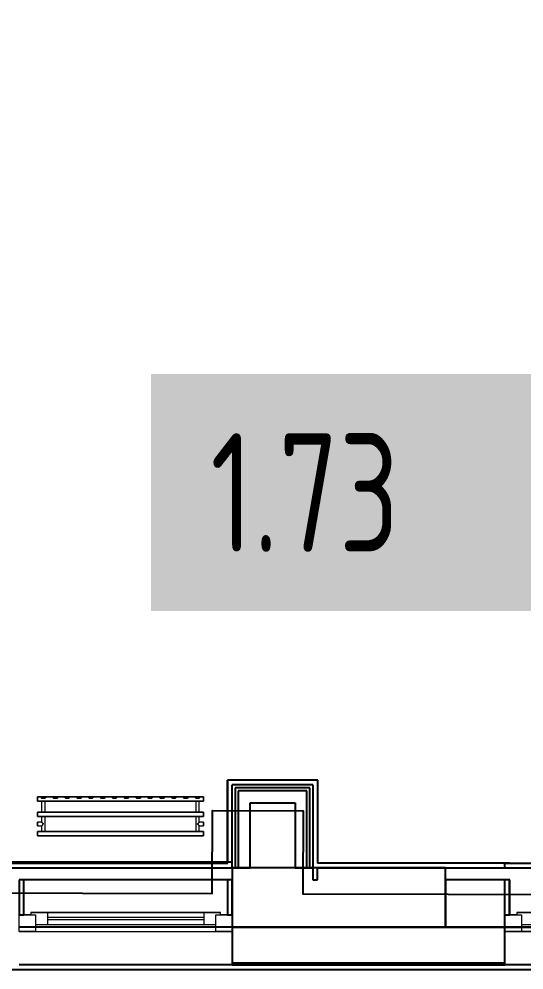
# Model space of a CAD drawing. Header units: millimetres. Extents: x 3914 to 443608, y -156176 to 78197.
# Drawn here: x 137887 to 140017, y -146393 to -142383 of the extents above; entities that cross this region are included whole.
import ezdxf

# ---------------------------------------------------------------- set-up
doc = ezdxf.new("R2010")
doc.units = ezdxf.units.MM
for name, color, linetype, lineweight in [('A-FLOR', 7, 'Continuous', 9), ('A-GLAZ', 7, 'Continuous', 9), ('A-GLAZ-1', 7, 'Continuous', 5)]:
    doc.layers.add(name, color=color, linetype=linetype, lineweight=lineweight)
doc.layers.add('M-EQPM-1', color=7, linetype='Continuous', lineweight=9, true_color=0xb2b2b2)
doc.styles.add('СПДС', font='ГОСТ тип А.ttf', dxfattribs={"width": 0.9})

# ---------------------------------------------------------------- blocks, each defined once
blk = doc.blocks.new('120_Окно_СКБ_2Ст_Фрамуга сверху - 120_Окно_СКБ_2Ст_2300х2500_h_ ДОО-19727959-Объем проектирования 1 этажа')
at = {"layer": 'A-GLAZ'}
for p, q in [((-1150, -127), (-1150, -57)), ((-1150, -57), (-1080, -57)), ((-1080, -57), (-1080, -127)), ((520, -127), (520, -57)), ((520, -57), (590, -57)), ((590, -57), (590, -127)), ((1080, -127), (1080, -57)), ((1080, -57), (1150, -57)), ((1150, -57), (1150, -127)), ((520, -87), (-1080, -87)), ((-1080, -87), (-1080, -127)), ((-1030, -137), (-1030, -87)), ((470, -137), (470, -87)), ((520, -127), (520, -87)), ((1080, -87), (590, -87)), ((590, -87), (590, -127)), ((640, -137), (640, -87)), ((1030, -137), (1030, -87)), ((1080, -127), (1080, -87)), ((-1080, -127), (-1150, -127)), ((-1080, -127), (-1100, -127)), ((-1100, -127), (-1100, -137)), ((-1100, -137), (540, -137)), ((540, -137), (-1100, -137)), ((590, -127), (520, -127)), ((540, -127), (520, -127)), ((540, -137), (540, -127)), ((590, -127), (570, -127)), ((570, -127), (570, -137)), ((570, -137), (1100, -137)), ((1100, -137), (570, -137)), ((1150, -127), (1080, -127)), ((1100, -127), (1080, -127)), ((1100, -137), (1100, -127))]:
    blk.add_line(p, q, dxfattribs=at)
at = {"layer": 'A-GLAZ-1'}
for p, q in [((1150, -57), (-1150, -57)), ((-1080, -57), (1080, -57)), ((-1030, -107), (470, -107)), ((470, -117), (-1030, -117)), ((640, -107), (1030, -107)), ((1030, -117), (640, -117)), ((-1130, -127), (-1100, -127)), ((540, -127), (570, -127)), ((540, -127), (570, -127)), ((1100, -127), (1130, -127))]:
    blk.add_line(p, q, dxfattribs=at)
blk = doc.blocks.new('120_Окно_СКБ_1Ст - 120_Окно_СКБ_1Ст 900х2500_h_ с форточкой-V71-Объем проектирования 1 этажа')
at = {"layer": 'A-GLAZ'}
for p, q in [((-450, -127), (-450, -57)), ((-450, -57), (-380, -57)), ((-380, -57), (-380, -127)), ((380, -127), (380, -57)), ((380, -57), (450, -57)), ((450, -57), (450, -127)), ((380, -87), (-380, -87)), ((-380, -87), (-380, -127)), ((-330, -137), (-330, -87)), ((330, -137), (330, -87)), ((380, -127), (380, -87)), ((-380, -127), (-450, -127)), ((-380, -127), (-400, -127)), ((-400, -127), (-400, -137)), ((-400, -137), (400, -137)), ((400, -137), (-400, -137)), ((450, -127), (380, -127)), ((400, -127), (380, -127)), ((400, -137), (400, -127))]:
    blk.add_line(p, q, dxfattribs=at)
at = {"layer": 'A-GLAZ-1'}
for p, q in [((450, -57), (-450, -57)), ((-330, -107), (330, -107)), ((330, -117), (-330, -117)), ((-430, -127), (-400, -127)), ((400, -127), (430, -127))]:
    blk.add_line(p, q, dxfattribs=at)
blk = doc.blocks.new('radiator_prado_classic_z_tip_30_po exemplyaru - Classic Z Тип 30-300-V237-Объем проектирования 1 этажа')
at = {"layer": 'M-EQPM-1'}
for p, q in [((0, 228), (0, 210)), ((700, 228), (0, 228)), ((0, 210), (0, 228)), ((0, 228), (12.5, 228)), ((0, 210), (700, 210)), ((17.8, 210), (0, 210)), ((12.5, 228), (37.5, 228)), ((37.5, 228), (12.5, 228)), ((12.5, 228), (37.5, 228)), ((12.5, 228), (17.5, 223)), ((12.5, 228), (17.5, 223)), ((32.5, 223), (17.5, 223)), ((17.5, 223), (32.5, 223)), ((17.5, 210), (17.5, 164)), ((17.5, 210), (17.5, 164)), ((17.8, 210), (17.5, 210)), ((17.5, 210), (17.8, 210)), ((17.8, 210), (17.5, 210)), ((17.5, 210), (32.5, 210)), ((32.2, 210), (17.8, 210)), ((17.8, 210), (32.2, 210)), ((32.2, 210), (17.8, 210)), ((32.5, 210), (32.2, 210)), ((32.2, 210), (32.5, 210)), ((32.5, 210), (32.2, 210)), ((667.8, 210), (32.2, 210)), ((32.5, 223), (37.5, 228)), ((37.5, 228), (32.5, 223)), ((32.5, 164), (32.5, 210)), ((32.5, 164), (32.5, 210)), ((37.5, 228), (62.5, 228)), ((62.5, 228), (87.5, 228)), ((87.5, 228), (62.5, 228)), ((62.5, 228), (87.5, 228)), ((62.5, 228), (67.5, 223)), ((62.5, 228), (67.5, 223)), ((82.5, 223), (67.5, 223)), ((67.5, 223), (82.5, 223)), ((82.5, 223), (87.5, 228)), ((87.5, 228), (82.5, 223)), ((87.5, 228), (112.5, 228)), ((112.5, 228), (137.5, 228)), ((137.5, 228), (112.5, 228)), ((112.5, 228), (137.5, 228)), ((112.5, 228), (117.5, 223)), ((112.5, 228), (117.5, 223)), ((132.5, 223), (117.5, 223)), ((117.5, 223), (132.5, 223)), ((132.5, 223), (137.5, 228)), ((137.5, 228), (132.5, 223)), ((137.5, 228), (162.5, 228)), ((162.5, 228), (187.5, 228)), ((187.5, 228), (162.5, 228)), ((162.5, 228), (187.5, 228)), ((162.5, 228), (167.5, 223)), ((162.5, 228), (167.5, 223)), ((182.5, 223), (167.5, 223)), ((167.5, 223), (182.5, 223)), ((182.5, 223), (187.5, 228)), ((187.5, 228), (182.5, 223)), ((187.5, 228), (212.5, 228)), ((212.5, 228), (237.5, 228)), ((237.5, 228), (212.5, 228)), ((212.5, 228), (237.5, 228)), ((212.5, 228), (217.5, 223)), ((212.5, 228), (217.5, 223)), ((232.5, 223), (217.5, 223)), ((217.5, 223), (232.5, 223)), ((232.5, 223), (237.5, 228)), ((237.5, 228), (232.5, 223)), ((237.5, 228), (262.5, 228)), ((262.5, 228), (287.5, 228)), ((287.5, 228), (262.5, 228)), ((262.5, 228), (287.5, 228)), ((262.5, 228), (267.5, 223)), ((262.5, 228), (267.5, 223)), ((282.5, 223), (267.5, 223)), ((267.5, 223), (282.5, 223)), ((282.5, 223), (287.5, 228)), ((287.5, 228), (282.5, 223)), ((287.5, 228), (312.5, 228)), ((312.5, 228), (337.5, 228)), ((337.5, 228), (312.5, 228)), ((312.5, 228), (337.5, 228)), ((312.5, 228), (317.5, 223)), ((312.5, 228), (317.5, 223)), ((332.5, 223), (317.5, 223)), ((317.5, 223), (332.5, 223)), ((332.5, 223), (337.5, 228)), ((337.5, 228), (332.5, 223)), ((337.5, 228), (362.5, 228)), ((362.5, 228), (387.5, 228)), ((387.5, 228), (362.5, 228)), ((362.5, 228), (387.5, 228)), ((362.5, 228), (367.5, 223)), ((362.5, 228), (367.5, 223)), ((382.5, 223), (367.5, 223)), ((367.5, 223), (382.5, 223)), ((382.5, 223), (387.5, 228)), ((387.5, 228), (382.5, 223)), ((387.5, 228), (412.5, 228)), ((412.5, 228), (437.5, 228)), ((437.5, 228), (412.5, 228)), ((412.5, 228), (437.5, 228)), ((412.5, 228), (417.5, 223)), ((412.5, 228), (417.5, 223)), ((432.5, 223), (417.5, 223)), ((417.5, 223), (432.5, 223)), ((432.5, 223), (437.5, 228)), ((437.5, 228), (432.5, 223)), ((437.5, 228), (462.5, 228)), ((462.5, 228), (487.5, 228)), ((487.5, 228), (462.5, 228)), ((462.5, 228), (487.5, 228)), ((462.5, 228), (467.5, 223)), ((462.5, 228), (467.5, 223)), ((482.5, 223), (467.5, 223)), ((467.5, 223), (482.5, 223)), ((482.5, 223), (487.5, 228)), ((487.5, 228), (482.5, 223)), ((487.5, 228), (512.5, 228)), ((512.5, 228), (537.5, 228)), ((537.5, 228), (512.5, 228)), ((512.5, 228), (537.5, 228)), ((512.5, 228), (517.5, 223)), ((512.5, 228), (517.5, 223)), ((532.5, 223), (517.5, 223)), ((517.5, 223), (532.5, 223)), ((532.5, 223), (537.5, 228)), ((537.5, 228), (532.5, 223)), ((537.5, 228), (562.5, 228)), ((562.5, 228), (587.5, 228)), ((587.5, 228), (562.5, 228)), ((562.5, 228), (587.5, 228)), ((562.5, 228), (567.5, 223)), ((562.5, 228), (567.5, 223)), ((582.5, 223), (567.5, 223)), ((567.5, 223), (582.5, 223)), ((582.5, 223), (587.5, 228)), ((587.5, 228), (582.5, 223)), ((587.5, 228), (612.5, 228)), ((612.5, 228), (637.5, 228)), ((637.5, 228), (612.5, 228)), ((612.5, 228), (637.5, 228)), ((612.5, 228), (617.5, 223)), ((612.5, 228), (617.5, 223)), ((632.5, 223), (617.5, 223)), ((617.5, 223), (632.5, 223)), ((632.5, 223), (637.5, 228)), ((637.5, 228), (632.5, 223)), ((637.5, 228), (662.5, 228)), ((687.5, 228), (662.5, 228)), ((662.5, 228), (687.5, 228)), ((662.5, 228), (667.5, 223)), ((662.5, 228), (667.5, 223)), ((664, 228), (687.5, 228)), ((682.5, 223), (667.5, 223)), ((667.5, 223), (682.5, 223)), ((667.5, 210), (667.5, 164)), ((667.5, 210), (667.5, 164)), ((667.8, 210), (667.5, 210)), ((667.5, 210), (682.5, 210)), ((667.8, 210), (667.5, 210)), ((667.5, 210), (667.8, 210)), ((682.2, 210), (667.8, 210)), ((682.2, 210), (667.8, 210)), ((667.8, 210), (682.2, 210)), ((682.5, 210), (682.2, 210)), ((682.5, 210), (682.2, 210)), ((682.2, 210), (682.5, 210)), ((700, 210), (682.2, 210)), ((682.5, 223), (687.5, 228)), ((687.5, 228), (682.5, 223)), ((682.5, 164), (682.5, 210)), ((682.5, 164), (682.5, 210)), ((687.5, 228), (700, 228)), ((700, 210), (700, 228)), ((700, 228), (700, 210)), ((700, 164), (0, 164)), ((0, 164), (0, 146)), ((0, 146), (0, 164)), ((0, 164), (17.8, 164)), ((17.8, 164), (17.5, 164)), ((17.5, 164), (17.8, 164)), ((17.8, 164), (17.5, 164)), ((17.5, 164), (32.5, 164)), ((32.2, 164), (17.8, 164)), ((17.8, 164), (32.2, 164)), ((32.2, 164), (17.8, 164)), ((32.5, 164), (32.2, 164)), ((32.2, 164), (32.5, 164)), ((32.5, 164), (32.2, 164)), ((32.2, 164), (667.8, 164)), ((667.8, 164), (667.5, 164)), ((667.5, 164), (682.5, 164)), ((667.8, 164), (667.5, 164)), ((667.5, 164), (667.8, 164)), ((682.2, 164), (667.8, 164)), ((682.2, 164), (667.8, 164)), ((667.8, 164), (682.2, 164)), ((682.5, 164), (682.2, 164)), ((682.5, 164), (682.2, 164)), ((682.2, 164), (682.5, 164)), ((682.2, 164), (700, 164)), ((700, 146), (700, 164)), ((700, 164), (700, 146)), ((0, 146), (700, 146)), ((18.5, 146), (0, 146)), ((17.5, 121.5), (0, 121.5)), ((17.5, 121.5), (0, 121.5)), ((0, 121.5), (0, 120.5)), ((0, 106.5), (0, 121.5)), ((0, 120.5), (0, 107.5)), ((0, 120.5), (0, 119.3)), ((0, 114), (0, 120.5)), ((0, 120.5), (0, 120.5)), ((17.5, 146), (17.5, 121.5)), ((17.5, 146), (17.5, 121.5)), ((17.5, 146), (18.5, 146)), ((18.5, 146), (17.5, 146)), ((17.5, 146), (18.5, 146)), ((32.5, 146), (17.5, 146)), ((18.5, 146), (32.2, 146)), ((32.2, 146), (18.5, 146)), ((18.5, 146), (32.2, 146)), ((32.2, 146), (32.5, 146)), ((32.5, 146), (32.2, 146)), ((32.2, 146), (32.5, 146)), ((667.8, 146), (32.2, 146)), ((32.5, 82), (32.5, 146)), ((32.5, 82), (32.5, 146)), ((667.5, 146), (667.5, 82)), ((667.5, 146), (667.5, 82)), ((667.5, 146), (667.8, 146)), ((682.5, 146), (667.5, 146)), ((667.5, 146), (667.8, 146)), ((667.8, 146), (667.5, 146)), ((667.8, 146), (681.5, 146)), ((667.8, 146), (681.5, 146)), ((681.5, 146), (667.8, 146)), ((681.5, 146), (682.5, 146)), ((681.5, 146), (682.5, 146)), ((682.5, 146), (681.5, 146)), ((700, 146), (681.5, 146)), ((682.5, 121.5), (682.5, 146)), ((682.5, 121.5), (682.5, 146)), ((700, 121.5), (682.5, 121.5)), ((700, 121.5), (682.5, 121.5)), ((700, 121.5), (700, 106.5)), ((700, 120.5), (700, 121.5)), ((700, 121.5), (700, 120.5)), ((700, 120.5), (700, 121.5)), ((700, 107.5), (700, 120.5)), ((700, 120.5), (700, 107.5)), ((700, 107.5), (700, 120.5)), ((0, 119.3), (0, 117.8)), ((0, 117.8), (0, 114)), ((0, 114), (0, 110.3)), ((0, 107.5), (0, 114)), ((0, 110.3), (0, 108.7)), ((0, 108.7), (0, 107.5)), ((0, 107.5), (0, 106.5)), ((0, 107.5), (0, 107.5)), ((0, 106.5), (17.5, 106.5)), ((0, 106.5), (17.5, 106.5)), ((700, 82), (0, 82)), ((0, 82), (0, 64)), ((0, 64), (0, 82)), ((0, 82), (18.5, 82)), ((17.5, 106.5), (17.5, 82)), ((17.5, 106.5), (17.5, 82)), ((18.5, 82), (17.5, 82)), ((17.5, 82), (18.5, 82)), ((18.5, 82), (17.5, 82)), ((17.5, 82), (32.5, 82)), ((32.2, 82), (18.5, 82)), ((18.5, 82), (32.2, 82)), ((32.2, 82), (18.5, 82)), ((32.5, 82), (32.2, 82)), ((32.2, 82), (32.5, 82)), ((32.5, 82), (32.2, 82)), ((32.2, 82), (667.8, 82)), ((667.8, 82), (667.5, 82)), ((667.5, 82), (682.5, 82)), ((667.8, 82), (667.5, 82)), ((667.5, 82), (667.8, 82)), ((681.5, 82), (667.8, 82)), ((681.5, 82), (667.8, 82)), ((667.8, 82), (681.5, 82)), ((682.5, 82), (681.5, 82)), ((682.5, 82), (681.5, 82)), ((681.5, 82), (682.5, 82)), ((681.5, 82), (700, 82)), ((682.5, 82), (682.5, 106.5)), ((682.5, 106.5), (700, 106.5)), ((682.5, 82), (682.5, 106.5)), ((682.5, 106.5), (700, 106.5)), ((700, 106.5), (700, 107.5)), ((700, 107.5), (700, 106.5)), ((700, 106.5), (700, 107.5)), ((700, 64), (700, 82)), ((700, 82), (700, 64)), ((700, 64), (0, 64)), ((0, 64), (700, 64))]:
    blk.add_line(p, q, dxfattribs=at)
for points, knots in [([(18.5, 120.5), (18.4, 120.6), (18.3, 120.7), (18.1, 120.9), (17.9, 121.1), (17.8, 121.2), (17.7, 121.3), (17.5, 121.5), (17.5, 121.5), (17.5, 121.5)], [0.7142857, 0.7142857, 0.7142857, 0.7142857, 0.75, 0.7857143, 0.8214286, 0.8571429, 0.8928571, 0.9285714, 1, 1, 1, 1]), ([(17.5, 121.5), (17.5, 121.5), (17.5, 121.5), (17.7, 121.3), (17.8, 121.2), (17.9, 121.1), (18.1, 120.9), (18.3, 120.7), (18.4, 120.6), (18.5, 120.5)], [0, 0, 0, 0, 0.0714286, 0.1071429, 0.1428571, 0.1785714, 0.2142857, 0.25, 0.2857143, 0.2857143, 0.2857143, 0.2857143]), ([(17.5, 121.5), (17.5, 121.5), (17.5, 121.5), (17.7, 121.3), (17.8, 121.2), (17.9, 121.1), (18.1, 120.9), (18.3, 120.7), (18.4, 120.6), (18.5, 120.5)], [0, 0, 0, 0, 0.0714286, 0.1071429, 0.1428571, 0.1785714, 0.2142857, 0.25, 0.2857143, 0.2857143, 0.2857143, 0.2857143]), ([(25, 114), (24.5, 114.5), (23.6, 115.4), (22.4, 116.6), (21.6, 117.4), (21.1, 117.9), (20.8, 118.2), (20.5, 118.5), (20.2, 118.8), (19.8, 119.1), (19.6, 119.4), (19.3, 119.7), (19, 120), (18.7, 120.3), (18.5, 120.5), (18.3, 120.7), (18.1, 120.9), (17.9, 121.1), (17.8, 121.2), (17.7, 121.3), (17.5, 121.5), (17.5, 121.5), (17.5, 121.5)], [0, 0, 0, 0, 0.142857, 0.285714, 0.357143, 0.392857, 0.428571, 0.464286, 0.5, 0.535714, 0.571429, 0.607143, 0.642857, 0.678571, 0.714286, 0.75, 0.785714, 0.821429, 0.857143, 0.892857, 0.928571, 1, 1, 1, 1]), ([(675, 114), (675.5, 114.5), (676.4, 115.4), (677.6, 116.6), (678.4, 117.4), (678.9, 117.9), (679.2, 118.2), (679.5, 118.5), (679.8, 118.8), (680.1, 119.2), (680.4, 119.4), (680.7, 119.7), (681, 120), (681.3, 120.3), (681.5, 120.5), (681.7, 120.7), (681.9, 120.9), (682.1, 121.1), (682.2, 121.2), (682.3, 121.3), (682.5, 121.5), (682.5, 121.5), (682.5, 121.5)], [0, 0, 0, 0, 0.142857, 0.285714, 0.357143, 0.392857, 0.428571, 0.464286, 0.5, 0.535714, 0.571429, 0.607143, 0.642857, 0.678571, 0.714286, 0.75, 0.785714, 0.821429, 0.857143, 0.892857, 0.928571, 1, 1, 1, 1]), ([(682.5, 121.5), (682.5, 121.5), (682.5, 121.5), (682.3, 121.3), (682.2, 121.2), (682.1, 121.1), (681.9, 120.9), (681.7, 120.7), (681.6, 120.6), (681.5, 120.5)], [0, 0, 0, 0, 0.0714286, 0.1071429, 0.1428571, 0.1785714, 0.2142857, 0.25, 0.2857143, 0.2857143, 0.2857143, 0.2857143]), ([(682.5, 121.5), (682.5, 121.5), (682.5, 121.5), (682.3, 121.3), (682.2, 121.2), (682.1, 121.1), (681.9, 120.9), (681.7, 120.7), (681.6, 120.6), (681.5, 120.5)], [0, 0, 0, 0, 0.0714286, 0.1071429, 0.1428571, 0.1785714, 0.2142857, 0.25, 0.2857143, 0.2857143, 0.2857143, 0.2857143]), ([(681.5, 120.5), (681.6, 120.6), (681.7, 120.7), (681.9, 120.9), (682.1, 121.1), (682.2, 121.2), (682.3, 121.3), (682.5, 121.5), (682.5, 121.5), (682.5, 121.5)], [0.7142857, 0.7142857, 0.7142857, 0.7142857, 0.75, 0.7857143, 0.8214286, 0.8571429, 0.8928571, 0.9285714, 1, 1, 1, 1]), ([(17.5, 106.5), (17.5, 106.5), (17.5, 106.5), (17.7, 106.7), (17.8, 106.8), (17.9, 106.9), (18.1, 107.1), (18.3, 107.3), (18.5, 107.5), (18.7, 107.7), (19, 108), (19.3, 108.3), (19.6, 108.6), (19.8, 108.9), (20.3, 109.3), (20.7, 109.7), (21.1, 110.1), (21.6, 110.6), (22.4, 111.4), (23.6, 112.6), (24.5, 113.5), (25, 114)], [0, 0, 0, 0, 0.071429, 0.107143, 0.142857, 0.178571, 0.214286, 0.25, 0.285714, 0.321429, 0.357143, 0.392857, 0.428571, 0.464286, 0.5, 0.571429, 0.607143, 0.642857, 0.714286, 0.857143, 1, 1, 1, 1]), ([(17.5, 106.5), (17.5, 106.5), (17.5, 106.5), (17.7, 106.7), (17.8, 106.8), (17.9, 106.9), (18.1, 107.1), (18.3, 107.3), (18.4, 107.4), (18.5, 107.5)], [0, 0, 0, 0, 0.0714286, 0.1071429, 0.1428571, 0.1785714, 0.2142857, 0.25, 0.2857143, 0.2857143, 0.2857143, 0.2857143]), ([(18.5, 107.5), (18.4, 107.4), (18.3, 107.3), (18.1, 107.1), (17.9, 106.9), (17.8, 106.8), (17.7, 106.7), (17.5, 106.5), (17.5, 106.5), (17.5, 106.5)], [0.7142857, 0.7142857, 0.7142857, 0.7142857, 0.75, 0.7857143, 0.8214286, 0.8571429, 0.8928571, 0.9285714, 1, 1, 1, 1]), ([(18.5, 107.5), (18.4, 107.4), (18.3, 107.3), (18.1, 107.1), (17.9, 106.9), (17.8, 106.8), (17.7, 106.7), (17.5, 106.5), (17.5, 106.5), (17.5, 106.5)], [0.7142857, 0.7142857, 0.7142857, 0.7142857, 0.75, 0.7857143, 0.8214286, 0.8571429, 0.8928571, 0.9285714, 1, 1, 1, 1]), ([(22.1, 116.9), (21.9, 117.1), (21.6, 117.4), (21.1, 117.9), (20.8, 118.2), (20.5, 118.5), (20.2, 118.8), (19.9, 119.2), (19.7, 119.3), (19.6, 119.4)], [0.2857143, 0.2857143, 0.2857143, 0.2857143, 0.3571429, 0.3928571, 0.4285714, 0.4642857, 0.5, 0.5357143, 0.5714286, 0.5714286, 0.5714286, 0.5714286]), ([(19.6, 119.4), (19.7, 119.3), (19.9, 119.2), (20.3, 118.7), (20.7, 118.3), (21.1, 117.9), (21.6, 117.4), (21.9, 117.1), (22.1, 116.9)], [0.4285714, 0.4285714, 0.4285714, 0.4285714, 0.4642857, 0.5, 0.5714286, 0.6071429, 0.6428571, 0.7142857, 0.7142857, 0.7142857, 0.7142857]), ([(19.6, 119.4), (19.7, 119.3), (19.8, 119.1), (20.3, 118.7), (20.7, 118.3), (21.1, 117.9), (21.6, 117.4), (21.9, 117.1), (22.1, 116.9)], [0.4285714, 0.4285714, 0.4285714, 0.4285714, 0.4642857, 0.5, 0.5714286, 0.6071429, 0.6428571, 0.7142857, 0.7142857, 0.7142857, 0.7142857]), ([(19.6, 108.6), (19.7, 108.7), (19.9, 108.8), (20.3, 109.3), (20.7, 109.7), (21.1, 110.1), (21.6, 110.6), (21.9, 110.9), (22.1, 111.1)], [0.4285714, 0.4285714, 0.4285714, 0.4285714, 0.4642857, 0.5, 0.5714286, 0.6071429, 0.6428571, 0.7142857, 0.7142857, 0.7142857, 0.7142857]), ([(22.1, 111.1), (21.9, 110.9), (21.6, 110.6), (21.1, 110.1), (20.8, 109.8), (20.5, 109.5), (20.2, 109.2), (19.9, 108.8), (19.7, 108.7), (19.6, 108.6)], [0.2857143, 0.2857143, 0.2857143, 0.2857143, 0.3571429, 0.3928571, 0.4285714, 0.4642857, 0.5, 0.5357143, 0.5714286, 0.5714286, 0.5714286, 0.5714286]), ([(22.1, 111.1), (21.9, 110.9), (21.6, 110.6), (21.1, 110.1), (20.8, 109.8), (20.5, 109.5), (20.2, 109.2), (19.8, 108.9), (19.7, 108.7), (19.6, 108.6)], [0.2857143, 0.2857143, 0.2857143, 0.2857143, 0.3571429, 0.3928571, 0.4285714, 0.4642857, 0.5, 0.5357143, 0.5714286, 0.5714286, 0.5714286, 0.5714286]), ([(682.5, 106.5), (682.5, 106.5), (682.5, 106.5), (682.3, 106.7), (682.2, 106.8), (682.1, 106.9), (681.9, 107.1), (681.7, 107.3), (681.5, 107.5), (681.3, 107.7), (681, 108), (680.7, 108.3), (680.4, 108.6), (680.1, 108.8), (679.7, 109.3), (679.3, 109.7), (678.9, 110.1), (678.4, 110.6), (677.6, 111.4), (676.4, 112.6), (675.5, 113.5), (675, 114)], [0, 0, 0, 0, 0.071429, 0.107143, 0.142857, 0.178571, 0.214286, 0.25, 0.285714, 0.321429, 0.357143, 0.392857, 0.428571, 0.464286, 0.5, 0.571429, 0.607143, 0.642857, 0.714286, 0.857143, 1, 1, 1, 1]), ([(680.4, 119.4), (680.3, 119.3), (680.1, 119.2), (679.7, 118.7), (679.3, 118.3), (678.9, 117.9), (678.4, 117.4), (678.1, 117.1), (677.9, 116.9)], [0.4285714, 0.4285714, 0.4285714, 0.4285714, 0.4642857, 0.5, 0.5714286, 0.6071429, 0.6428571, 0.7142857, 0.7142857, 0.7142857, 0.7142857]), ([(677.9, 116.9), (678.1, 117.1), (678.4, 117.4), (678.9, 117.9), (679.2, 118.2), (679.5, 118.5), (679.8, 118.8), (680.1, 119.2), (680.3, 119.3), (680.4, 119.4)], [0.2857143, 0.2857143, 0.2857143, 0.2857143, 0.3571429, 0.3928571, 0.4285714, 0.4642857, 0.5, 0.5357143, 0.5714286, 0.5714286, 0.5714286, 0.5714286]), ([(679.2, 118.2), (679.1, 118.1), (678.9, 117.9), (678.4, 117.4), (678.1, 117.1), (677.9, 116.9)], [0.5714286, 0.5714286, 0.5714286, 0.5714286, 0.6071429, 0.6428571, 0.7142857, 0.7142857, 0.7142857, 0.7142857]), ([(677.9, 111.1), (678.1, 110.9), (678.4, 110.6), (678.9, 110.1), (679.2, 109.8), (679.5, 109.5), (679.8, 109.2), (680.1, 108.8), (680.3, 108.7), (680.4, 108.6)], [0.2857143, 0.2857143, 0.2857143, 0.2857143, 0.3571429, 0.3928571, 0.4285714, 0.4642857, 0.5, 0.5357143, 0.5714286, 0.5714286, 0.5714286, 0.5714286]), ([(677.9, 111.1), (678.1, 110.9), (678.4, 110.6), (678.9, 110.1), (679.2, 109.8), (679.5, 109.5), (679.8, 109.2), (680.1, 108.8), (680.3, 108.7), (680.4, 108.6)], [0.2857143, 0.2857143, 0.2857143, 0.2857143, 0.3571429, 0.3928571, 0.4285714, 0.4642857, 0.5, 0.5357143, 0.5714286, 0.5714286, 0.5714286, 0.5714286]), ([(680.4, 108.6), (680.3, 108.7), (680.1, 108.8), (679.7, 109.3), (679.3, 109.7), (678.9, 110.1), (678.4, 110.6), (678.1, 110.9), (677.9, 111.1)], [0.4285714, 0.4285714, 0.4285714, 0.4285714, 0.4642857, 0.5, 0.5714286, 0.6071429, 0.6428571, 0.7142857, 0.7142857, 0.7142857, 0.7142857]), ([(680.4, 119.4), (680.3, 119.3), (680.1, 119.2), (679.7, 118.7), (679.4, 118.4), (679.2, 118.2)], [0.4285714, 0.4285714, 0.4285714, 0.4285714, 0.4642857, 0.5, 0.5714286, 0.5714286, 0.5714286, 0.5714286]), ([(681.5, 107.5), (681.6, 107.4), (681.7, 107.3), (681.9, 107.1), (682.1, 106.9), (682.2, 106.8), (682.3, 106.7), (682.5, 106.5), (682.5, 106.5), (682.5, 106.5)], [0.7142857, 0.7142857, 0.7142857, 0.7142857, 0.75, 0.7857143, 0.8214286, 0.8571429, 0.8928571, 0.9285714, 1, 1, 1, 1]), ([(681.5, 107.5), (681.6, 107.4), (681.7, 107.3), (681.9, 107.1), (682.1, 106.9), (682.2, 106.8), (682.3, 106.7), (682.5, 106.5), (682.5, 106.5), (682.5, 106.5)], [0.7142857, 0.7142857, 0.7142857, 0.7142857, 0.75, 0.7857143, 0.8214286, 0.8571429, 0.8928571, 0.9285714, 1, 1, 1, 1]), ([(682.5, 106.5), (682.5, 106.5), (682.5, 106.5), (682.3, 106.7), (682.2, 106.8), (682.1, 106.9), (681.9, 107.1), (681.7, 107.3), (681.6, 107.4), (681.5, 107.5)], [0, 0, 0, 0, 0.0714286, 0.1071429, 0.1428571, 0.1785714, 0.2142857, 0.25, 0.2857143, 0.2857143, 0.2857143, 0.2857143])]:
    blk.add_open_spline(points, degree=3, knots=knots, dxfattribs=at)
for points in [[(19.6, 119.4), (19.5, 119.5), (19.3, 119.7), (19, 120), (18.7, 120.3), (18.6, 120.4), (18.5, 120.5)], [(18.5, 120.5), (18.6, 120.4), (18.7, 120.3), (19, 120), (19.3, 119.7), (19.5, 119.5), (19.6, 119.4)], [(18.5, 120.5), (18.6, 120.4), (18.7, 120.3), (19, 120), (19.3, 119.7), (19.5, 119.5), (19.6, 119.4)], [(681.5, 120.5), (681.4, 120.4), (681.3, 120.3), (681, 120), (680.7, 119.7), (680.5, 119.5), (680.4, 119.4)], [(681.5, 120.5), (681.4, 120.4), (681.3, 120.3), (681, 120), (680.7, 119.7), (680.5, 119.5), (680.4, 119.4)], [(680.4, 119.4), (680.5, 119.5), (680.7, 119.7), (681, 120), (681.3, 120.3), (681.4, 120.4), (681.5, 120.5)], [(18.5, 107.5), (18.6, 107.6), (18.7, 107.7), (19, 108), (19.3, 108.3), (19.5, 108.5), (19.6, 108.6)], [(19.6, 108.6), (19.5, 108.5), (19.3, 108.3), (19, 108), (18.7, 107.7), (18.6, 107.6), (18.5, 107.5)], [(19.6, 108.6), (19.5, 108.5), (19.3, 108.3), (19, 108), (18.7, 107.7), (18.6, 107.6), (18.5, 107.5)], [(25, 114), (24.5, 114.5), (23.6, 115.4), (22.6, 116.4), (22.1, 116.9)], [(22.1, 116.9), (22.6, 116.4), (23.6, 115.4), (24.5, 114.5), (25, 114)], [(22.1, 116.9), (22.6, 116.4), (23.6, 115.4), (24.5, 114.5), (25, 114)], [(22.1, 111.1), (22.6, 111.6), (23.6, 112.6), (24.5, 113.5), (25, 114)], [(25, 114), (24.5, 113.5), (23.6, 112.6), (22.6, 111.6), (22.1, 111.1)], [(25, 114), (24.5, 113.5), (23.6, 112.6), (22.6, 111.6), (22.1, 111.1)], [(677.9, 116.9), (677.4, 116.4), (676.4, 115.4), (675.5, 114.5), (675, 114)], [(677.9, 116.9), (677.4, 116.4), (676.4, 115.4), (675.5, 114.5), (675, 114)], [(675, 114), (675.5, 114.5), (676.4, 115.4), (677.4, 116.4), (677.9, 116.9)], [(675, 114), (675.5, 113.5), (676.4, 112.6), (677.4, 111.6), (677.9, 111.1)], [(675, 114), (675.5, 113.5), (676.4, 112.6), (677.4, 111.6), (677.9, 111.1)], [(677.9, 111.1), (677.4, 111.6), (676.4, 112.6), (675.5, 113.5), (675, 114)], [(680.4, 108.6), (680.5, 108.5), (680.7, 108.3), (681, 108), (681.3, 107.7), (681.4, 107.6), (681.5, 107.5)], [(680.4, 108.6), (680.5, 108.5), (680.7, 108.3), (681, 108), (681.3, 107.7), (681.4, 107.6), (681.5, 107.5)], [(681.5, 107.5), (681.4, 107.6), (681.3, 107.7), (681, 108), (680.7, 108.3), (680.5, 108.5), (680.4, 108.6)]]:
    blk.add_open_spline(points, degree=3, dxfattribs=at)

msp = doc.modelspace()

# ---------------------------------------------------------------- linework, layer by layer
for p, q in [((138766, -145591.7), (138766, -145941.7)), ((139148, -145591.7), (138766, -145591.7)), ((139147, -145592.7), (138767, -145592.7)), ((138767, -145941.7), (138767, -145592.7)), ((139147, -145592.7), (139147, -145942.7)), ((139148, -145941.7), (139148, -145591.7)), ((139127, -145612.7), (138787, -145612.7)), ((138787, -145942.7), (138787, -145612.7)), ((138799.5, -145625.2), (138799.5, -145962.7)), ((139114.5, -145625.2), (138799.5, -145625.2)), ((138812, -145637.7), (138812, -145962.7)), ((139102, -145637.7), (138812, -145637.7)), ((139102, -145962.7), (139102, -145637.7)), ((139114.5, -145962.7), (139114.5, -145625.2)), ((139127, -145612.7), (139127, -146012.7)), ((138862, -145962.7), (138862, -145687.7)), ((138862, -145687.7), (139052, -145687.7)), ((139052, -145687.7), (139052, -145962.7)), ((138787, -145937.7), (136007, -145937.7)), ((136007, -145962.7), (138862, -145962.7)), ((138767, -145942.7), (136027, -145942.7)), ((138766, -145941.7), (136028, -145941.7)), ((136028, -145942.7), (138767.5, -145942.7)), ((137887, -145962.7), (138787, -145962.7)), ((138767.5, -145941.7), (138767, -145941.7)), ((138767, -145941.7), (138767, -145942.7)), ((138767.5, -145942.7), (138767.5, -145941.7)), ((138787, -145962.7), (138787, -145942.7)), ((139687, -145962.7), (138787, -145962.7)), ((138787, -145962.7), (138787, -146212.7)), ((138787, -145962.7), (138787, -145962.7)), ((139052, -145962.7), (139127, -145962.7)), ((139937, -145942.7), (139147, -145942.7)), ((139147, -146012.7), (139147, -145962.7)), ((139147, -145962.7), (139937, -145962.7)), ((139958, -145941.7), (139148, -145941.7)), ((139687, -146012.7), (139687, -145962.7)), ((139937, -145962.7), (139937, -145942.7)), ((139937, -145942.7), (142216, -145942.7)), ((139937, -145962.7), (142217, -145962.7)), ((139958, -145942.7), (139958, -145941.7)), ((139958, -145941.7), (142204.2, -145941.7)), ((137887, -146012.7), (137887, -146160.7)), ((137907, -146012.7), (137887, -146012.7)), ((138767, -146012.7), (137907, -146012.7)), ((137907, -146160.7), (137907, -146012.7)), ((137908, -146012.7), (137907, -146012.7)), ((137908, -146160.7), (137908, -146012.7)), ((138766, -146012.7), (138766, -146160.7)), ((138767, -146012.7), (138766, -146012.7)), ((138767, -146012.7), (138767, -146160.7)), ((138787, -146012.7), (138767, -146012.7)), ((138787, -146160.7), (138787, -146012.7)), ((139127, -146012.7), (139147, -146012.7)), ((139937, -146012.7), (139687, -146012.7)), ((139687, -146012.7), (139687, -146212.7)), ((139687, -146212.7), (139687, -146012.7)), ((139937, -146362.7), (139937, -146012.7)), ((139957, -146012.7), (139937, -146012.7)), ((139957, -146160.7), (139957, -146012.7)), ((139958, -146012.7), (139957, -146012.7)), ((139958, -146160.7), (139958, -146012.7)), ((137887, -146160.7), (137907, -146160.7)), ((137907, -146160.7), (137908, -146160.7)), ((138766, -146160.7), (138767, -146160.7)), ((138767, -146160.7), (138787, -146160.7)), ((139937, -146160.7), (139957, -146160.7)), ((139957, -146160.7), (139958, -146160.7)), ((139937, -146212.7), (137887, -146212.7)), ((138787, -146212.7), (137887, -146212.7)), ((138787, -146212.7), (138787, -146362.7)), ((138787, -146212.7), (139687, -146212.7)), ((139687, -146212.7), (139937, -146212.7)), ((139937, -146212.7), (143287, -146212.7)), ((142237, -146212.7), (139937, -146212.7)), ((138787, -146362.7), (138787, -146370.7)), ((138787, -146362.7), (139937, -146362.7)), ((139937, -146370.7), (139937, -146362.7)), ((151517, -146392.7), (135737, -146392.7)), ((138787, -146370.7), (137887, -146370.7)), ((138787, -146365.7), (139937, -146365.7)), ((138787, -146370.7), (139937, -146370.7)), ((142237, -146370.7), (139937, -146370.7))]:
    msp.add_line(p, q)
at = {"flags": 128}
msp.add_lwpolyline([(135979.5, -139635.9), (135964.4, -146063.9), (138702.4, -146070.3), (138703.2, -145720.3), (139085.2, -145721.2), (139084.4, -146071.2), (142152.4, -146078.4), (142153.2, -145728.4), (142625.2, -145729.5), (142624.4, -146079.5), (145482.3, -146086.2), (145494.1, -141098.2), (138114.1, -141080.9), (138117.5, -139640.9)], close=True, dxfattribs=at)
at = {"layer": 'A-FLOR'}
for p, q in [((139147, -145592.7), (138767, -145592.7)), ((138767, -145592.7), (138767, -145938.3)), ((139052, -145962.7), (138886.9, -145962.7)), ((142217, -145942.7), (139147, -145942.7))]:
    msp.add_line(p, q, dxfattribs=at)

# ---------------------------------------------------------------- block references
at = {"color": 3, "rotation": 180}
for name, p in [('120_Окно_СКБ_1Ст - 120_Окно_СКБ_1Ст 900х2500_h_ с форточкой-V71-Объем проектирования 1 этажа', (138337, -146287.7)), ('120_Окно_СКБ_2Ст_Фрамуга сверху - 120_Окно_СКБ_2Ст_2300х2500_h_ ДОО-19727959-Объем проектирования 1 этажа', (141087, -146287.7))]:
    msp.add_blockref(name, p, dxfattribs=at)
at = {"layer": 'M-EQPM-1'}
msp.add_blockref('radiator_prado_classic_z_tip_30_po exemplyaru - Classic Z Тип 30-300-V237-Объем проектирования 1 этажа', (137965, -145891), dxfattribs=at)

# ---------------------------------------------------------------- texts
at = {"insert": (138694.2, -144129.4), "char_height": 500, "width": 1212.151, "attachment_point": 1, "style": 'СПДС', "bg_fill": 1, "box_fill_scale": 1.5, "bg_fill_color": 7, "bg_fill_true_color": 16777215, "bg_fill_transparency": 0}
msp.add_mtext('1.73', dxfattribs=at)

doc.saveas('drawing.dxf')
